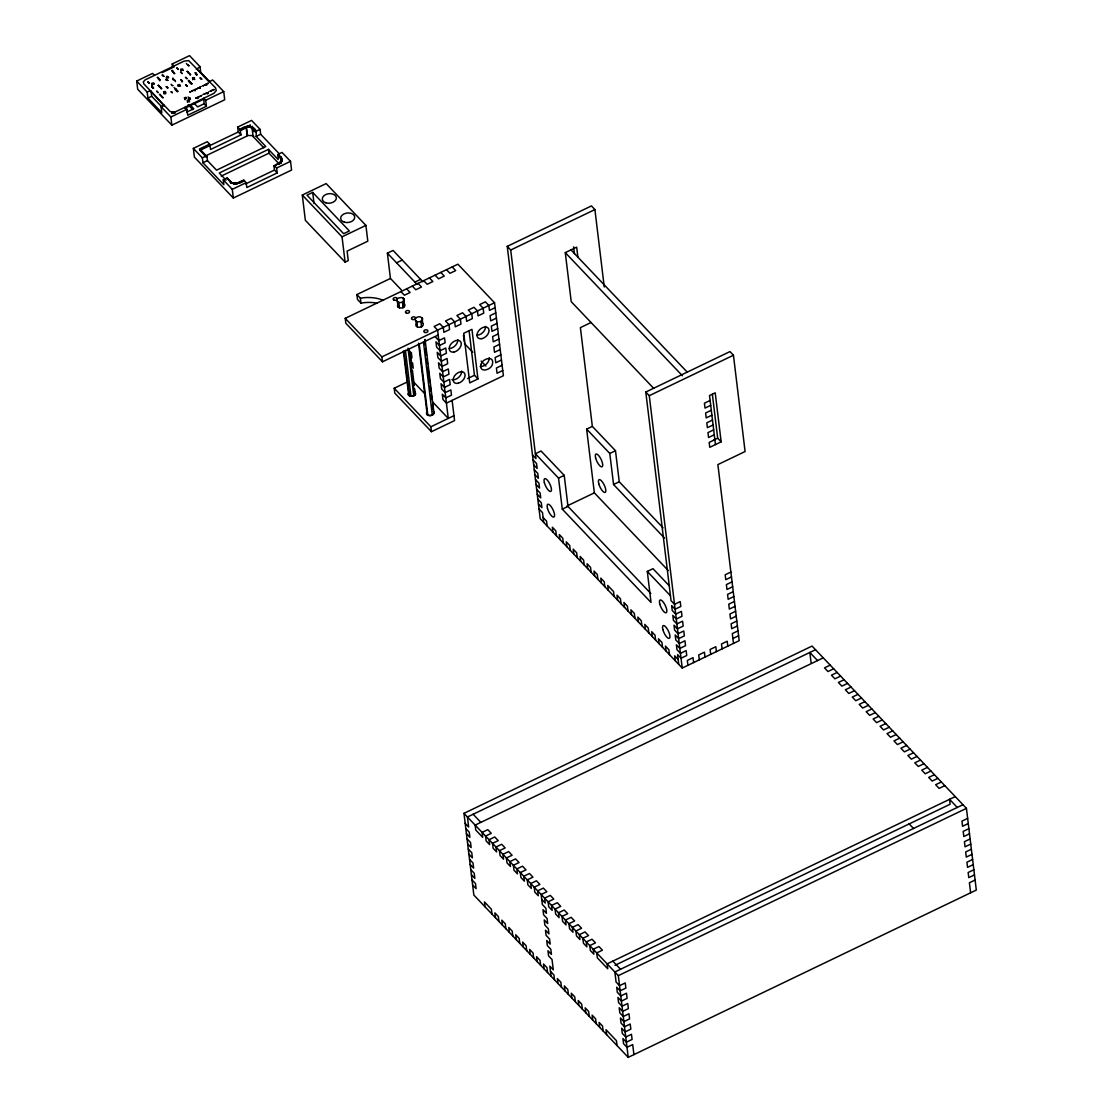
<?xml version="1.0" encoding="UTF-8"?>
<svg xmlns="http://www.w3.org/2000/svg" width="1113" height="1113" viewBox="0 0 1113 1113"><rect width="100%" height="100%" fill="white"/><g stroke="black" fill="none" stroke-linecap="round" stroke-linejoin="round"><path stroke-width="1.5" d="M278.236 154.248L281.7 158.95L281.519 161.928L281.589 158.074L278.236 154.248L282.034 152.425L290.521 161.343L291.578 170.066L233.34 198.044L194.399 157.114L193.356 148.391L207.268 141.699L209.578 144.133L210.607 149.476L240.992 134.882L239.977 129.525L237.653 127.091L251.58 120.413L260.066 129.331L260.665 134.242L279.154 153.677M433.736 411.991C435.28 416.304 424.999 416.999 426.891 412.2A3.687 2.49 -6.9 0 0 427.197 414.69L427.879 415.135A3.687 2.49 -6.9 0 0 431.454 415.386L432.303 415.038A3.687 2.49 -6.9 0 0 433.305 411.49M151.799 87.343L152.453 87.287M152.62 87.384L153.385 87.315L152.328 87.398M154.109 83.976L151.994 84.157L154.039 83.948L153.552 82.849L151.883 83.28L152.481 85.256M159.159 79.566L158.505 79.621M168.508 76.992C164.334 74.849 169.941 78.244 166.463 77.2M172.654 71.58C170.679 71.023 174.838 72.095 172.863 71.538M172.724 79.538L174.143 79.593L173.238 79.593M180.779 70.675L181.976 69.743L183.228 70.481M175.047 89.541L176.675 89.638L175.965 89.569M178.038 86.258L179.235 85.339L180.487 86.063M176.73 90.64L176.077 90.696M176.939 90.598L177.649 90.668L176.591 90.751M181.739 81.819L182.504 81.75M194.803 79.538L193.704 78.383L192.688 79.719M187.304 102.006L188.389 101.158L189.516 101.826M198.142 98.375L197.627 98.514M206.016 85.172L206.768 85.103M414.439 391.79C419.518 397.049 404.548 397.786 409.25 392.221C404.603 397.981 419.448 396.868 414.509 391.804M279.711 163.82C279.613 161.441 279.961 165.475 278.667 163.764L273.965 166.032L281.408 161.051M280.559 162.178L280.657 163.041L281.144 162.498M160.008 80.693L159.632 80.734M168.606 77.854L166.31 77.632M195.805 74.015L196.862 73.931L195.429 74.042M195.332 90.751L194.817 90.696M189.753 99.711C191.575 96.428 188.222 97.902 188.222 99.558M397.383 301.512L398.746 302.333A3.715 2.504 -6.9 0 0 402.447 302.068L403.212 301.623A3.715 2.504 -6.9 0 0 403.755 298.534L401.501 297.519L398.76 297.936A3.715 2.504 -6.9 0 0 397.383 301.512L398.064 306.979A3.715 2.504 -6.9 0 1 398.009 304.433M402.809 307.689L403.866 307.063A3.715 2.504 -6.9 0 0 404.422 303.988M467.627 378.573L474.472 375.262L469.102 330.811M477.95 378.907L469.728 382.886L463.731 333.316L471.954 329.337L477.95 378.907L474.472 375.262M209.522 81.513L212.68 79.983L223.727 91.6L224.715 99.767L171.861 125.171L137.678 89.221L136.69 81.054L152.592 73.402L154.47 75.378M172.585 66.961L172.223 63.97L189.53 55.65L200.034 66.697L200.771 72.693L209.967 82.348M162.122 72.623L174.212 66.822L172.223 63.97M164.14 105.22L161.079 106.695L161.802 112.677L147.918 98.083L147.194 92.087L150.255 90.612L164.251 106.083M200.034 66.697L196.291 69.423M150.366 91.489L151.062 91.155L151.674 96.275L162.095 107.224M147.918 98.083L151.674 96.275M174.922 112.107L213.821 93.395L216.298 90.584L215.505 87.802L188.667 60.617L184.229 61.076L145.233 79.83L143.271 81.903L143.827 83.851L170.247 111.634L174.922 112.107L174.824 113.067M184.73 107.669L186.97 109.269L187.694 115.251L206.42 106.264L205.696 100.267L203.762 98.236L203.874 99.113L184.953 108.198L184.855 107.321M171.861 125.171L170.873 116.99L186.97 109.269M205.696 100.267L223.727 91.6M186.747 112.107L193.773 108.726L190.24 105.012M203.874 99.113L204.069 103.787L197.571 106.904L194.038 103.175M209.578 144.133L199.464 149.003L206.253 156.905L206.948 156.571L200.688 149.977L238.252 132.002L237.653 127.091M239.977 129.525C244.721 125.463 253.152 124.378 256.268 131.153L256.157 136.398L265.784 146.513L216.548 170.178L207.435 160.592L206.948 156.571M209.689 145.01L199.561 149.865L206.253 156.905M240.074 130.402C244.818 126.326 253.263 125.254 256.38 132.03M240.505 130.847L246.154 127.522M263.851 147.82L253.11 136.523L252.164 128.691L252.86 128.357M256.268 131.153L260.066 129.331M204.695 156.363L247.503 135.786L246.557 127.939M227.066 178.024L231.504 183.144L227.066 178.024L223.268 179.847L223.852 184.744L202.942 162.762L202.343 157.851L206.142 156.029M253.11 136.523L253.806 136.189M256.157 136.398L260.665 134.242M202.942 162.762L207.435 160.592M278.333 155.11L278.125 159.479L268.497 149.365L219.247 173.016L226.078 180.195M221.25 176.091L268.956 153.177L268.497 149.365M230.405 182.295L231.101 181.962L227.859 178.553M281.116 163.208L281.199 157.406M237.445 183.019C233.02 185.648 241.591 180.612 243.9 180.209L246.21 182.643L246.808 187.541L277.193 172.932L276.594 168.035L274.285 165.6M233.34 198.044L232.283 189.335L246.21 182.643M276.594 168.035L290.521 161.343M245.583 183.937L274.452 170.052L273.965 166.032M302.291 195.053L326.151 183.589L365.899 225.383L367.805 241.173L347.117 251.121L348.258 260.609L345.1 262.125L305.352 220.332L302.291 195.053L342.039 236.846L345.1 262.125M312.697 192.424L306.993 195.165L343.653 233.702L349.357 230.961L312.697 192.424L314.033 203.484M342.039 236.846L365.899 225.383M401.445 290.006L390.44 278.445L387.394 253.18L393.084 250.439L422.87 281.756M396.548 262.807L402.252 260.08M377.418 303.251A30.886 20.869 -6.9 0 0 360.974 303.126L357.496 299.467L356.897 294.569L390.44 278.445M414.885 282.09L420.575 279.349M438.174 335.027L382.482 361.795L345.823 323.243L345.225 318.346L457.888 264.198L494.548 302.75L503.382 375.735L446.424 403.115L442.946 399.456L442.306 394.225L445.784 397.87L451.488 395.143L450.848 389.898L445.158 392.639L441.68 388.994L441.04 383.748L444.518 387.407L450.209 384.667L449.582 379.422L443.878 382.162L440.414 378.517L439.774 373.272L443.252 376.931L448.942 374.191L448.316 368.946L442.612 371.686L439.148 368.041L438.508 362.796L441.986 366.455L447.676 363.714L447.05 358.469L441.346 361.21L437.882 357.565L437.242 352.32L440.72 355.979L446.41 353.238L445.784 347.993L440.08 350.734L436.602 347.089L435.976 341.844L439.454 345.503L445.144 342.762L444.546 337.865L438.856 340.592L435.378 336.947M678.749 664.391L677.567 654.597L681.045 658.242L686.735 655.501L686.137 650.604L680.446 653.345L676.968 649.686L676.384 644.789L679.848 648.434L685.552 645.707L684.954 640.796L679.264 643.537L675.786 639.878L675.188 634.98L678.666 638.639L684.356 635.899L683.772 630.988L678.067 633.728L674.603 630.083L674.005 625.172L677.483 628.831L683.173 626.09L682.589 621.193L676.885 623.92L673.407 620.275L672.822 615.378L676.301 619.023L681.991 616.282L681.393 611.385L675.702 614.126L672.224 610.467L671.64 605.569L675.104 609.214L680.808 606.488L680.21 601.577L674.52 604.317L671.042 600.658L645.79 392.04L729.975 351.583L733.439 355.242L745.098 451.516L717.885 464.594L739.185 640.671L682.227 668.05L540.208 518.728L507.25 246.376L591.42 205.919L594.899 209.578L604.262 287.015M532.487 455.008L535.965 458.653L510.714 250.022L594.899 209.578M653.693 388.367L571.219 301.651L565.279 252.623L576.673 247.156L577.897 257.298M382.482 361.795L381.898 356.883L494.548 302.75M495.146 307.647L489.442 310.388L488.857 305.491L485.379 301.832L479.675 304.572L483.153 308.218L483.752 313.129L478.047 315.869L477.463 310.958L473.985 307.313L468.295 310.04L471.759 313.699L472.357 318.596L466.667 321.337L466.069 316.44L462.591 312.781L456.9 315.522L460.365 319.167L460.963 324.078L455.273 326.819L454.674 321.907L451.196 318.262L445.506 320.989L448.984 324.648L449.569 329.545L443.878 332.328L443.28 327.389L439.816 323.73L434.112 326.471L437.59 330.116L448.275 418.418L432.901 402.252M495.772 312.892L490.082 315.633L490.708 320.864L496.412 318.123M497.038 323.368L491.348 326.095L491.974 331.34L497.678 328.599M498.304 333.844L492.614 336.571L493.254 341.816L498.944 339.075M452.115 400.374L454.563 420.589L431.454 431.691L394.795 393.139L394.211 388.242L407.261 381.968M499.584 344.32L493.88 347.047L494.52 352.292L500.21 349.552M500.85 354.797L495.146 357.523L495.786 362.768L501.476 360.028M502.116 365.259L496.412 368L497.052 373.245L502.742 370.504M590.961 322.547L580.388 327.639L592.339 426.376L615.489 450.723L619.245 481.776L663.042 527.812M431.454 431.691L430.87 426.78L453.965 415.678M682.227 668.05L649.269 395.685L733.439 355.242M668.259 570.552L594.356 492.85L586.634 429.117L592.339 426.376M710.122 400.457L704.418 403.198L705.016 408.095L710.706 405.355M558.531 478.103L564.221 475.362L541.071 451.015L535.367 453.756L558.531 478.103L562.288 509.156L651.049 602.467L647.293 571.414L652.983 568.687L669.191 585.716M664.447 538.024L613.555 484.517L609.799 453.464L615.489 450.723M711.304 410.266L705.614 412.993L706.199 417.904L711.903 415.163M712.487 420.06L706.797 422.801L707.381 427.698L713.085 424.971M713.683 429.868L707.979 432.609L708.578 437.506L714.268 434.766M567.004 505.984L594.356 492.85M562.288 509.156L567.978 506.415L564.221 475.362M613.555 484.517L619.245 481.776M713.405 440.233L717.676 438.188L712.362 394.239M714.866 439.677L709.162 442.418L709.76 447.315L721.154 441.833L715.214 392.819L709.524 395.546L715.45 444.574M730.879 572.04L725.189 574.781L725.773 579.678L731.478 576.937M732.062 581.849L726.372 584.589L726.97 589.487L732.66 586.746M733.258 591.657L727.554 594.384L728.152 599.295L733.843 596.554M734.441 601.451L728.751 604.192L729.335 609.089L735.039 606.362M735.623 611.26L729.933 614L730.531 618.898L736.222 616.157M736.82 621.068L731.116 623.809L731.714 628.706L737.404 625.965M738.002 630.862L732.298 633.603L733.495 643.411M732.897 638.514L738.587 635.773M463.968 813.353L812.059 646.069L966.432 808.358L976.31 890.066L628.219 1057.35L473.846 895.047L463.968 813.353L618.327 975.642L628.219 1057.35M815.537 649.714L467.432 816.998L468.656 827.042L465.178 823.383M823.244 657.839L475.154 825.109L475.752 830.02L482.694 837.324L482.096 832.413L487.8 829.672L491.278 833.331L485.574 836.072L486.172 840.969L489.637 844.628L489.052 839.717L494.742 836.976L498.221 840.635L492.516 843.376L493.115 848.273L496.593 851.932L495.995 847.021L501.685 844.28L505.163 847.939L499.473 850.68L500.057 855.577L503.535 859.222L502.937 854.325L508.641 851.584L512.105 855.243L506.415 857.984L507.013 862.881L510.477 866.526L509.893 861.629L515.583 858.888L519.061 862.547L513.357 865.288L513.956 870.185L517.434 873.83L516.835 868.933L522.526 866.192L526.004 869.851L520.314 872.578L520.898 877.489L524.376 881.134L523.778 876.237L529.482 873.496L532.946 877.155L527.256 879.882L527.854 884.793L531.318 888.438L530.734 883.541L536.424 880.8L539.902 884.459L534.198 887.186L534.797 892.097L538.275 895.742L537.676 890.845L543.367 888.104L546.845 891.763L541.155 894.49L542.365 904.535L545.843 908.18L546.455 913.314L542.991 909.669L543.603 914.803L547.081 918.462L547.707 923.595L544.229 919.936L544.855 925.07L548.319 928.729L548.946 933.863L545.467 930.218L546.093 935.351L549.572 938.996L550.184 944.13L546.72 940.485L547.332 945.619L550.81 949.278L551.436 954.411L547.958 950.752L548.584 955.886L552.048 959.545L553.3 969.813L549.822 966.167L551.032 976.198M830.201 665.143L824.496 667.87L827.975 671.529L833.665 668.788M837.143 672.433L831.453 675.174L834.917 678.833L840.621 676.092M844.085 679.737L838.395 682.478L841.859 686.137L847.563 683.396M851.042 687.041L845.337 689.782L848.816 693.441L854.506 690.7M857.984 694.345L852.28 697.086L855.758 700.745L861.462 698.004M864.926 701.649L859.236 704.39L862.7 708.049L868.404 705.308M871.869 708.953L866.178 711.694L869.656 715.339L875.347 712.612M878.825 716.257L873.121 718.998L876.599 722.643L882.289 719.916M885.767 723.561L880.077 726.302L883.541 729.947L889.245 727.22M892.709 730.865L887.019 733.606L890.497 737.251L896.188 734.524M899.666 738.169L893.962 740.91L897.44 744.555L903.13 741.828M906.608 745.473L900.918 748.214L904.382 751.859L910.086 749.119M913.55 752.778L907.86 755.518L911.338 759.163L917.029 756.423M920.507 760.082L914.803 762.822L918.281 766.467L923.971 763.727M927.449 767.386L921.759 770.126L925.223 773.772L930.927 771.031M934.391 774.69L928.701 777.43L932.179 781.076L937.869 778.335M941.348 781.994L935.643 784.721L939.122 788.38L944.812 785.639M955.232 796.602L607.142 963.872L607.74 968.783L597.319 957.82L596.721 952.923L602.411 950.182L598.947 946.537L593.243 949.264L593.841 954.175L590.363 950.516L589.779 945.619L595.469 942.878L592.005 939.233L586.301 941.96L586.899 946.871L583.421 943.212L582.822 938.315L588.527 935.574L585.048 931.929L579.358 934.67L579.943 939.567L576.478 935.908L575.88 931.011L581.584 928.27L578.106 924.625L572.402 927.366L573 932.263L569.522 928.604L568.938 923.707L574.628 920.966L571.164 917.321L565.46 920.061L566.058 924.959L562.58 921.314L561.995 916.402L567.686 913.662L564.208 910.017L558.517 912.757L559.102 917.655L555.637 914.01L555.039 909.098L560.743 906.358L557.265 902.713L551.575 905.453L552.159 910.351L548.695 906.705L548.097 901.794L553.787 899.067L550.323 895.409L544.619 898.149L545.217 903.046L541.739 899.401M615.002 965.291L950.126 804.24L949.542 799.329L957.263 807.454M962.954 804.713L614.863 971.997L616.073 982.028L619.551 985.687L625.242 982.946L625.868 988.08L620.164 990.82L616.699 987.161L617.312 992.295L620.79 995.954L626.494 993.213L627.106 998.347L621.416 1001.088L617.938 997.443L618.564 1002.576L622.028 1006.222L627.732 1003.481L628.358 1008.628L622.654 1011.355L619.176 1007.71L619.802 1012.844L623.28 1016.503L628.97 1013.762L629.596 1018.896L623.892 1021.637L620.428 1017.978L621.054 1023.111L624.518 1026.77L630.222 1024.03L630.834 1029.163L625.144 1031.904L621.666 1028.259L622.292 1033.393L625.77 1037.038L631.461 1034.297L632.087 1039.445L626.382 1042.171L622.918 1038.526L623.53 1043.66L627.009 1047.305L632.699 1044.578L633.923 1054.609M618.327 975.642L966.432 808.358M967.642 818.403L961.952 821.144L962.564 826.277L968.268 823.537M968.88 828.67L963.19 831.411L963.816 836.545L969.506 833.804M970.133 838.952L964.428 841.678L965.054 846.812L970.745 844.085M971.371 849.219L965.681 851.96L966.293 857.093L971.997 854.353M972.609 859.486L966.919 862.227L967.545 867.361L973.235 864.62M973.861 869.754L968.157 872.495L968.783 877.628L974.473 874.901M975.099 880.035L969.409 882.776L970.619 892.807M238.279 182.796L243.9 180.209L243.997 181.071L239.559 183.214L239.448 182.337M421.744 326.638L420.756 327.027A3.687 2.49 -6.9 0 1 417.152 326.791L415.859 320.892A3.687 2.49 -6.9 0 1 416.846 317.358L417.709 317.01A3.687 2.49 -6.9 0 1 420.519 316.941L422.384 318.248A3.687 2.49 -6.9 0 1 420.964 321.24L421.437 326.749M420.937 321.254L420.102 321.587A3.687 2.49 -6.9 0 1 416.485 321.351L415.859 320.892M397.814 306.771L399.4 307.786A3.715 2.504 -6.9 0 0 403.101 307.522L402.642 301.957M246.043 126.645L247.1 135.369L253.11 135.689M246.71 127.341L246.724 126.437M165.434 93.784C162.136 94.814 164.599 90.57 166.018 93.019M235.928 183.228L235.135 183.242M231.824 183.325C232.172 181.196 233.758 185.189 235.817 184.118M480.079 366.525C484.739 366.859 489.47 362.448 489.247 357.746M233.688 183.951C232.826 182.629 235.928 182.949 235.386 184.118M233.716 183.102L233.048 182.963M409.32 395.727L403.963 351.485M415.052 392.263L414.69 388.882M186.581 98.473L184.953 98.306L184.995 99.697M570.983 249.896L686.93 371.798M565.279 252.623L682.422 375.791M717.676 438.188L721.154 441.833M507.25 246.376L510.714 250.022M645.79 392.04L649.269 395.685M452.184 266.939L455.662 270.598L449.972 273.325L446.494 269.68M817.554 660.566L809.833 652.455L811.043 662.499M440.79 272.421L444.268 276.066L438.578 278.807L435.1 275.148M586.634 429.117L609.799 453.464M429.409 277.888L432.874 281.547L427.183 284.274L423.705 280.629M418.015 283.37L421.479 287.015L415.789 289.756L412.311 286.097M387.394 253.18L417.18 284.497M464.497 343.583L472.816 352.334M481.136 361.085L485.894 366.08M406.621 288.837L410.099 292.496L404.395 295.223L400.93 291.578M198.128 70.3L209.62 82.376M252.164 128.691L255.67 132.364M277.638 155.444L280.546 158.505M908.82 823.55L913.578 828.559M268.956 153.177L279.21 163.959M238.252 132.002L240.992 134.882M274.452 170.052L277.193 172.932M204.069 103.787L206.42 106.264M647.293 571.414L670.443 595.761M188.125 96.97L190.49 99.447M533.085 459.906L536.563 463.551L537.148 468.462L533.684 464.803M188.139 104.705L192.855 109.672M534.268 469.714L537.746 473.359L538.344 478.27L534.866 474.611M567.978 506.415L650.827 593.507M535.464 479.522L538.929 483.167L539.527 488.064L536.049 484.419M356.897 294.569L360.375 298.214L360.974 303.126M409.654 355.311L411.963 357.746L411.323 352.501M536.647 489.317L540.125 492.976L540.709 497.873L537.245 494.228M410.92 365.787L413.229 368.222L412.603 362.977M537.829 499.125L541.308 502.77L541.906 507.681L538.428 504.022M136.69 81.054L147.194 92.087M161.079 106.695L170.873 116.99M539.026 508.933L542.49 512.578L543.673 522.387M193.356 148.391L202.343 157.851M223.268 179.847L232.283 189.335M543.088 517.475L546.553 521.134L547.151 526.032M678.165 659.494L674.687 655.835L675.285 660.746M413.98 382.357L424.623 393.557M345.225 318.346L381.898 356.883M394.211 388.242L430.87 426.78M473.136 814.257L480.858 822.382M612.832 961.145L620.553 969.256M465.804 828.517L469.269 832.176L469.895 837.31L466.417 833.651M467.043 838.799L470.521 842.444L471.133 847.577L467.669 843.932M468.281 849.066L471.759 852.711L472.385 857.845L468.907 854.2M469.533 859.333L472.997 862.992L473.623 868.126L470.145 864.467M470.771 869.601L474.249 873.26L474.861 878.394L471.397 874.748M472.009 879.882L475.488 883.527L476.114 888.661L472.635 885.016M550.448 971.301L553.912 974.946L554.511 979.857M422.55 323.062L423.037 323.702A3.687 2.49 -6.9 0 1 421.618 326.679M416.512 326.346L416.582 326.429A3.687 2.49 -6.9 0 1 416.791 323.285M427.197 414.69L418.544 343.166M427.823 415.093L419.184 343.611M281.659 160.481L281.77 161.357M727.791 646.152L727.206 641.241L721.502 643.982L722.1 648.879M716.396 651.62L715.812 646.723L710.108 649.463L710.706 654.361M705.016 657.101L704.418 652.19L698.727 654.931L699.312 659.828M693.622 662.569L693.023 657.672L687.333 660.412L687.917 665.31M669.497 654.653L668.899 649.755L665.421 646.096L666.019 651.008M662.541 647.349L661.957 642.451L658.479 638.792L659.077 643.704M655.599 640.045L655.001 635.147L651.717 631.697L652.315 636.594M648.837 632.949L648.253 628.052L644.775 624.393L645.373 629.29M641.895 625.645L641.297 620.748L637.832 617.089L638.417 622M634.953 618.341L634.354 613.444L630.89 609.785L631.474 614.696M628.01 611.037L627.412 606.14L623.934 602.481L624.532 607.392M621.054 603.733L620.47 598.836L616.992 595.177L617.59 600.088M573.612 246.877L574.433 253.639M614.112 596.429L613.513 591.532L607.726 585.438L608.324 590.349M604.846 586.69L604.248 581.793L600.783 578.134L601.368 583.045M597.904 579.386L597.305 574.489L594.022 571.039L594.62 575.936M591.142 572.291L590.558 567.393L587.08 563.735L587.678 568.632M584.2 564.987L583.602 560.089L580.137 556.43L580.722 561.342M577.257 557.683L576.659 552.785L573.181 549.126L573.779 554.037M570.301 550.379L569.717 545.481L566.239 541.822L566.837 546.733M563.359 543.074L562.761 538.177L559.296 534.518L559.881 539.429M556.417 535.77L555.818 530.873L552.354 527.214L552.938 532.125M617.033 1045.58L616.435 1040.683L606.015 1029.72L606.613 1034.631M603.135 1030.972L602.536 1026.075L599.072 1022.416L599.657 1027.327M596.192 1023.668L595.594 1018.771L592.116 1015.126L592.714 1020.023M589.236 1016.364L588.652 1011.467L585.174 1007.822L585.772 1012.719M582.294 1009.06L581.709 1004.163L578.231 1000.517L578.83 1005.415M575.351 1001.77L574.753 996.858L571.289 993.213L571.873 998.111M568.409 994.466L567.811 989.554L564.333 985.909L564.931 990.807M561.453 987.161L560.869 982.25L557.39 978.605L557.989 983.502M547.568 972.553L546.97 967.642L543.492 963.997L544.09 968.894M540.612 965.249L540.028 960.338L536.549 956.693L537.148 961.59M463.467 335.11L464.288 341.886M533.67 957.945L533.071 953.034L529.607 949.389L530.191 954.286M526.727 950.641L526.129 945.744L522.651 942.085L523.249 946.982M519.771 943.337L519.187 938.44L515.709 934.781L516.307 939.678M512.829 936.033L512.23 931.136L508.766 927.477L509.351 932.388M505.886 928.729L505.288 923.832L501.81 920.173L502.408 925.084M498.93 921.425L498.346 916.528L494.868 912.869L495.466 917.78M425.055 339.437L433.917 412.631M422.036 317.803L422.69 323.257M424.651 339.966L425.263 345.072M425.681 348.466L426.502 355.284M426.905 358.678L427.531 363.784M427.949 367.193L429.799 382.51M430.216 385.905L430.828 391.011M431.246 394.419L431.858 399.525M432.47 404.631L433.096 409.737M423.441 341.802L432.303 415.038M491.988 914.121L491.389 909.224L484.447 901.92L485.045 906.817M416.485 321.351L417.152 326.791M403.755 298.534L404.256 302.625M410.154 351.43L412.019 366.747M412.422 370.156L414.273 385.474M403.17 298.061L403.824 303.501M403.212 301.623L403.866 307.063M408.986 349.412L414.551 395.365M402.447 302.068L403.101 307.522M408.026 348.16L413.786 395.811M405.424 350.317L410.989 396.27M398.746 302.333L399.4 307.786M397.981 301.985L398.635 307.438M403.365 350.998L408.721 395.254M281.965 160.425L281.408 157.726M281.826 159.855L281.867 161.037M281.088 157.267L281.659 161.635M280.866 157.016L280.991 157.907M281.227 161.343L281.339 162.22M280.81 161.9L280.907 162.776M280.184 162.512L280.281 163.388M278.987 163.333L279.085 164.209M278.612 163.528L278.709 164.39M252.762 127.48L253.249 131.487M252.54 127.299L252.651 128.162M252.275 126.214L252.637 129.122M252.164 127.842L252.053 126.965L252.039 127.772M251.51 126.687L251.608 127.564M251.427 126.659L251.538 127.536M250.578 126.381L250.675 127.258M250.091 124.67L250.439 127.578M249.91 126.242L250.008 127.119M249.729 126.228L249.841 127.105M249.215 126.172L249.312 127.049M248.853 126.172L248.964 127.035M248.129 126.2L248.241 127.063M247.865 126.228L247.976 127.091M247.42 126.284L247.378 127.188M245.723 126.771L245.834 127.647M245.403 126.924L245.514 127.786M237.013 183.102L237.111 183.979M236.582 183.172L236.679 184.048M236.151 183.214L236.248 184.09M234.843 183.242L234.954 184.104M234.412 183.2L234.523 184.076M233.994 183.158L234.106 184.021M232.061 182.615L232.172 183.492M231.087 182.087L231.198 182.963M230.808 181.878L230.906 182.755M230.308 181.433L230.641 182.532M174.518 112.274L174.63 113.15M174.324 112.343L174.421 113.22M174.101 112.399L174.212 113.276M173.892 112.455L174.004 113.331M173.67 112.496L173.781 113.373M173.447 112.524L173.558 113.401M172.139 112.524L172.237 113.387M171.931 112.483L172.028 113.359M252.373 127.174L252.47 128.037M360.375 298.214A30.886 20.869 -6.9 0 1 383.484 300.413M457.763 339.688A7.081 4.661 -43.6 0 1 449.276 348.522M485.532 326.387A7.068 4.661 -43.6 0 1 477.004 335.166M461.603 371.06A6.984 4.605 -43.6 0 1 458.5 377.544A6.984 4.605 -43.6 0 1 451.892 379.547M480.899 364.967C479.244 373.648 492.002 369.725 492.544 363.589C494.2 354.922 481.442 358.831 480.899 364.967M147.765 82.098L148.474 82.167L147.765 82.098M148.752 83.127L149.462 83.197L148.752 83.127M151.688 86.216L152.398 86.285L151.688 86.216M152.773 88.122L153.483 88.191L152.773 88.122M157.42 77.465L158.129 77.534L157.42 77.465M158.394 78.494L159.103 78.564L158.394 78.494M159.382 79.524L160.077 79.593L159.382 79.524M158.143 85.367L158.853 85.437L158.143 85.367M156.599 91.363L157.295 91.447L156.599 91.363M162.234 75.141L162.943 75.211L162.234 75.141M158.964 86.48L159.674 86.55L158.964 86.48M157.573 92.407L158.283 92.476L157.573 92.407M163.221 76.171L163.931 76.24L163.221 76.171M160.105 87.426L160.815 87.496L160.105 87.426M160.926 88.539L161.635 88.609L160.926 88.539M159.535 94.466L160.244 94.535L159.535 94.466M160.509 95.495L161.218 95.565L160.509 95.495M166.157 79.26L166.867 79.329L166.157 79.26M166.268 80.136L167.84 80.359L166.268 80.136M161.496 96.525L162.206 96.594L161.496 96.525M163.611 91.92C164.334 95.328 167.604 89.875 163.611 91.92M162.47 97.554L163.18 97.624L162.47 97.554M166.24 86.731L166.95 86.8L166.24 86.731M171.889 70.509L172.585 70.578L171.889 70.509M167.214 87.76L167.924 87.83L167.214 87.76M172.974 72.415L173.099 72.303M173.851 72.568L173.976 72.456M173.948 73.444L174.658 73.514L173.948 73.444M172.612 78.411L173.322 78.48L172.612 78.411M171.054 84.421L171.193 84.31M176.703 68.185L177.412 68.255L176.703 68.185M172.042 85.451L172.752 85.52L172.042 85.451M177.69 69.215L178.4 69.284L177.69 69.215M174.574 80.47L175.284 80.553L174.574 80.47M171.138 91.892L171.847 91.962L171.138 91.892M175.395 81.583L175.534 81.486M172.125 92.922L172.251 92.81M174.004 87.51L174.129 87.398M180.821 69.382C181.544 72.79 184.814 67.337 180.821 69.382M174.978 88.539L175.687 88.609L174.978 88.539M180.626 72.317L181.336 72.387L180.626 72.317M181.614 73.347L182.309 73.416L181.614 73.347M178.08 84.964C178.803 88.372 182.073 82.919 178.08 84.964M180.709 79.788L181.419 79.858L180.709 79.788M186.358 63.552L186.483 63.455M177.05 91.475L177.76 91.544L177.05 91.475M181.683 80.818L182.393 80.887L181.683 80.818M187.332 64.582L188.041 64.651L187.332 64.582M188.306 65.611L189.015 65.681L188.306 65.611M187.081 71.469L187.791 71.538L187.081 71.469M185.523 77.465L186.233 77.534L185.523 77.465M187.902 72.568L188.612 72.637L187.902 72.568M186.511 78.494L187.221 78.564L186.511 78.494M189.043 73.528L189.753 73.597L189.043 73.528M185.607 84.936L186.316 85.005L185.607 84.936M189.864 74.627L190.573 74.696L189.864 74.627M186.581 85.965L187.29 86.035L186.581 85.965M188.473 80.553L189.182 80.623L188.473 80.553M188.57 81.43L189.28 81.499L188.57 81.43M189.447 81.583L190.156 81.652L189.447 81.583M189.558 82.459L190.267 82.529L189.558 82.459M184.424 97.763C185.12 101.074 188.292 95.788 184.424 97.763M190.434 82.612L191.13 82.682L190.434 82.612M190.532 83.489L191.241 83.558L190.532 83.489M192.549 78.007C193.272 81.416 196.542 75.962 192.549 78.007M191.408 83.642L192.118 83.712L191.408 83.642M195.178 72.832L195.874 72.901L195.178 72.832M189.878 91.892L190.587 91.962L189.878 91.892M196.264 74.738L196.973 74.808L196.264 74.738M187.332 100.74C187.986 103.843 190.949 98.89 187.332 100.74M191.492 91.113L192.201 91.183L191.492 91.113M193.092 90.348L193.801 90.417L193.092 90.348M194.705 89.569L195.415 89.638L194.705 89.569M196.305 88.803L197.015 88.873L196.305 88.803M200.076 77.98L200.785 78.049L200.076 77.98M197.919 88.024L198.629 88.094L197.919 88.024M201.05 79.009L201.759 79.079L201.05 79.009M195.763 98.069L196.472 98.139L195.763 98.069M199.533 87.259L200.229 87.329L199.533 87.259M199.63 88.122L200.34 88.191L199.63 88.122M197.377 97.304L198.072 97.374L197.377 97.304M201.133 86.48L201.272 86.383M198.977 96.525L199.686 96.594L198.977 96.525M202.747 85.715L203.442 85.784L202.747 85.715M200.59 95.76L201.286 95.829L200.59 95.76M204.347 84.936L205.056 85.005L204.347 84.936M202.19 94.981L202.329 94.883M205.961 84.171L206.67 84.24L205.961 84.171M203.804 94.215L204.514 94.285L203.804 94.215M207.561 83.392L208.27 83.461L207.561 83.392M205.404 93.436L206.114 93.506L205.404 93.436M207.018 92.671L207.728 92.741L207.018 92.671M207.115 93.534L207.825 93.603L207.115 93.534M208.618 91.892L208.757 91.795M210.232 91.127L210.941 91.196L210.232 91.127M211.832 90.348L212.541 90.417L211.832 90.348M213.446 89.583L214.155 89.652L213.446 89.583M424.888 332.467A2.045 1.377 -6.9 0 0 427.907 331.02A2.045 1.377 -6.9 0 0 424.804 330.074A2.045 1.377 -6.9 0 0 424.888 332.467M412.533 319.487A2.045 1.377 -6.9 0 0 415.552 318.04A2.045 1.377 -6.9 0 0 412.45 317.094A2.045 1.377 -6.9 0 0 412.533 319.487M406.537 313.184A2.045 1.377 -6.9 0 0 409.556 311.723A2.045 1.377 -6.9 0 0 406.454 310.777A2.045 1.377 -6.9 0 0 406.537 313.184M394.197 300.204A2.045 1.377 -6.9 0 0 397.216 298.757A2.045 1.377 -6.9 0 0 394.113 297.811A2.045 1.377 -6.9 0 0 394.197 300.204M458.194 383.248A6.984 4.605 -43.6 0 0 464.705 373.481A6.984 4.605 -43.6 0 0 454.494 375.971A6.984 4.605 -43.6 0 0 458.194 383.248M454.271 351.986A7.081 4.661 -43.6 0 0 460.879 342.108A7.081 4.661 -43.6 0 0 450.528 344.627A7.081 4.661 -43.6 0 0 454.271 351.986M481.985 338.644A7.068 4.661 -43.6 0 0 488.663 328.794A7.068 4.661 -43.6 0 0 478.34 331.215A7.068 4.661 -43.6 0 0 481.985 338.644M547.471 508.293A7.068 2.337 64.3 0 0 553.884 517.058A7.068 2.337 64.3 0 0 551.199 506.665A7.068 2.337 64.3 0 0 547.471 508.293M544.368 482.68A7.068 2.337 64.3 0 0 550.782 491.459A7.068 2.337 64.3 0 0 548.097 481.066A7.068 2.337 64.3 0 0 544.368 482.68M598.738 483.654A7.068 2.337 64.3 0 0 605.152 492.419A7.068 2.337 64.3 0 0 602.453 482.026A7.068 2.337 64.3 0 0 598.738 483.654M595.636 458.055A7.068 2.337 64.3 0 0 602.05 466.806A7.068 2.337 64.3 0 0 599.364 456.441A7.068 2.337 64.3 0 0 595.636 458.055M659.759 603.997A7.068 2.337 64.3 0 0 666.172 612.776A7.068 2.337 64.3 0 0 663.487 602.383A7.068 2.337 64.3 0 0 659.759 603.997M662.861 629.596A7.068 2.337 64.3 0 0 669.275 638.375A7.068 2.337 64.3 0 0 666.59 627.982A7.068 2.337 64.3 0 0 662.861 629.596M325.97 202.858A7.068 4.772 -6.9 0 0 336.376 197.864A7.068 4.772 -6.9 0 0 325.678 194.58A7.068 4.772 -6.9 0 0 325.97 202.858M344.334 222.183A7.068 4.772 -6.9 0 0 354.741 217.174A7.068 4.772 -6.9 0 0 344.042 213.891A7.068 4.772 -6.9 0 0 344.334 222.183"/></g></svg>
